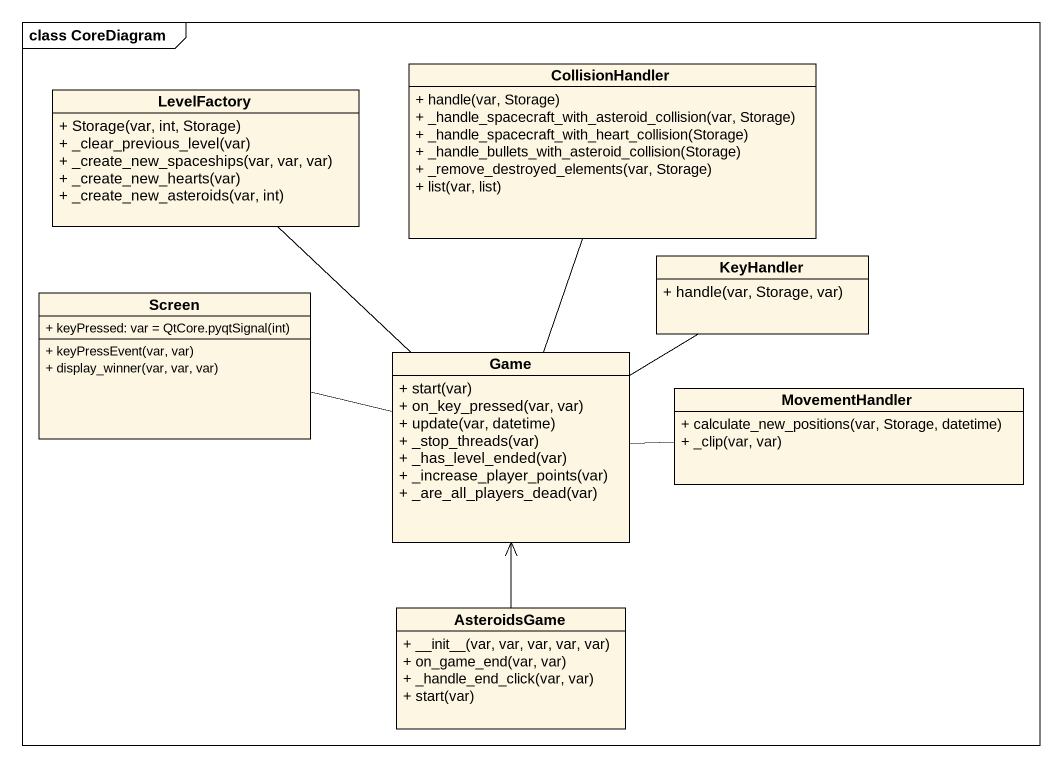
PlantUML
@startuml
mainframe class CoreDiagram
hide circle
hide empty members
skinparam classAttributeIconSize 0
class LevelFactory {
  + Storage(var, int, Storage)
  + _clear_previous_level(var)
  + _create_new_spaceships(var, var, var)
  + _create_new_hearts(var)
  + _create_new_asteroids(var, int)
}
class CollisionHandler {
  + handle(var, Storage)
  + _handle_spacecraft_with_asteroid_collision(var, Storage)
  + _handle_spacecraft_with_heart_collision(Storage)
  + _handle_bullets_with_asteroid_collision(Storage)
  + _remove_destroyed_elements(var, Storage)
  + list(var, list)
}
class Screen {
  {field} + keyPressed: var = QtCore.pyqtSignal(int)
  + keyPressEvent(var, var)
  + display_winner(var, var, var)
}
class KeyHandler {
  + handle(var, Storage, var)
}
class Game {
  + start(var)
  + on_key_pressed(var, var)
  + update(var, datetime)
  + _stop_threads(var)
  + _has_level_ended(var)
  + _increase_player_points(var)
  + _are_all_players_dead(var)
}
class MovementHandler {
  + calculate_new_positions(var, Storage, datetime)
  + _clip(var, var)
}
class AsteroidsGame {
  + ~__init~__(var, var, var, var, var)
  + on_game_end(var, var)
  + _handle_end_click(var, var)
  + start(var)
}
Game -up- LevelFactory
Game -up- CollisionHandler
Game -left- Screen
Game -up- KeyHandler
MovementHandler -left- Game
AsteroidsGame -up-> Game
@enduml
